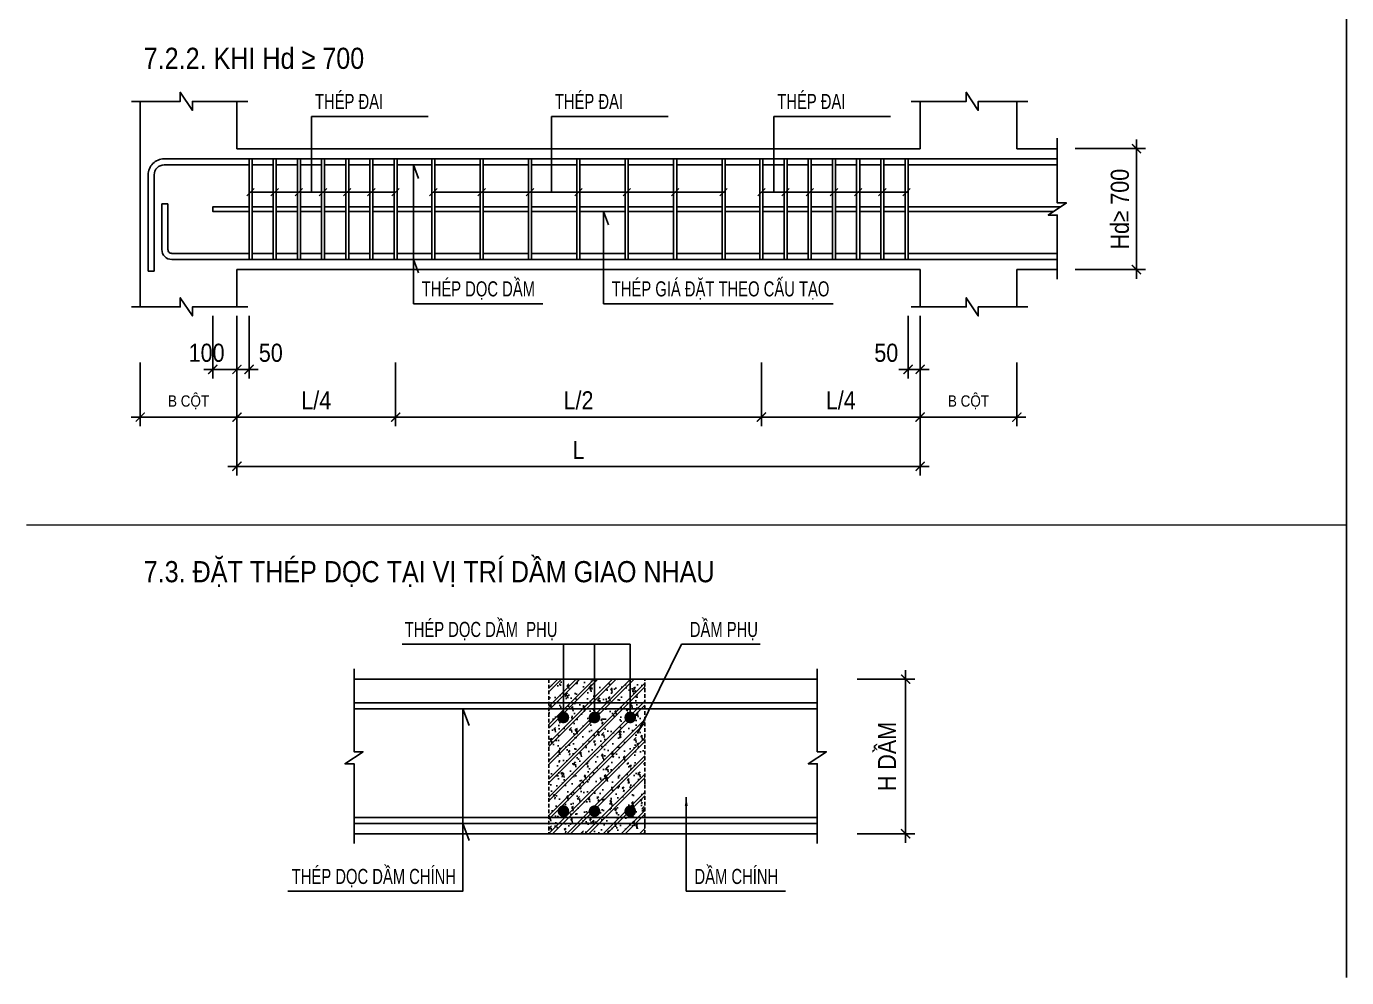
# Model space of a CAD drawing. Header units: millimetres. Extents: x 2163745 to 2518004, y -1043843 to -896215.
# Drawn here: x 2343683 to 2365522, y -970589 to -954855 of the extents above; entities that cross this region are included whole.
import ezdxf
from ezdxf.enums import TextEntityAlignment as Align

# ---------------------------------------------------------------- set-up
doc = ezdxf.new("R2010")
doc.units = ezdxf.units.MM
doc.header["$LTSCALE"] = 250
doc.header["$MEASUREMENT"] = 0
doc.linetypes.add('HIDDEN', pattern=[0.375, 0.25, -0.125])
doc.layers.get('0').update_dxf_attribs({"lineweight": 20})
doc.layers.get('DEFPOINTS').update_dxf_attribs({"color": 185, "lineweight": 20})
doc.layers.add('CDC.02.DIM', color=1, linetype='Continuous', lineweight=18)
for name, color, linetype in [('CDC.03.BORDER', 3, 'Continuous'), ('CDC.04.HIDDEN', 8, 'HIDDEN'), ('CDC.05.STEEL', 4, 'Continuous'), ('CDC.06.TEXT', 2, 'Continuous'), ('CDC.10.HATCH', 9, 'Continuous'), ('CDC.11.NOTE', 8, 'Continuous')]:
    doc.layers.add(name, color=color, linetype=linetype)
doc.styles.add('ARIAL', font='arial.ttf', dxfattribs={"width": 0.85})
doc.styles.add('vnsimplex', font='vnsimplex.shx', dxfattribs={"width": 0.65})
doc.dimstyles.new('DIM1-25', dxfattribs={"dimscale": 1.2, "dimtxt": 250, "dimasz": 125, "dimexe": 125, "dimexo": 0.06, "dimgap": 100, "dimtad": 1, "dimdec": 0, "dimzin": 0, "dimdsep": 46, "dimtxsty": 'vnsimplex', "dimblk": 'ARCHTICK', "dimcen": 100, "dimdle": 125, "dimclrd": 256, "dimclre": 1, "dimclrt": 2, "dimadec": 0, "dimazin": 0, "dimtfac": 1, "dimtdec": 0, "dimtix": 1, "dimtmove": 2, "dimatfit": 0, "dimfxl": 1, "dimtolj": 1, "dimtzin": 0, "dimarcsym": 0})

# ---------------------------------------------------------------- blocks, each defined once
blk = doc.blocks.new('_ARCHTICK')
at = {"color": 0, "linetype": 'ByBlock', "ltscale": 4, "const_width": 0.15}
blk.add_lwpolyline([(-0.5, -0.5), (0.5, 0.5)], dxfattribs=at)
blk = doc.blocks.new('*D126')
at = {"layer": 'CDC.02.DIM', "color": 1, "lineweight": -2, "transparency": 16777216}
for p, q in [((2357427, -965653), (2358377, -965653)), ((2357427, -968210), (2358377, -968210))]:
    blk.add_line(p, q, dxfattribs=at)
at = {"layer": 'CDC.02.DIM', "lineweight": -2, "transparency": 16777216}
blk.add_line((2358227, -965503), (2358227, -968360), dxfattribs=at)
at = {"layer": 'DEFPOINTS', "color": 0, "transparency": 16777216}
for p in [(2357427, -965653), (2357427, -968210), (2358227, -968210)]:
    blk.add_point(p, dxfattribs=at)
at = {"layer": 'CDC.02.DIM', "lineweight": -2, "transparency": 16777216, "xscale": 149.9999999999999, "yscale": 149.9999999999999, "zscale": 149.9999999999999}
for p, rotation in [((2358227, -965653), 90), ((2358227, -968210), 270)]:
    blk.add_blockref('_ARCHTICK', p, dxfattribs=dict(at, rotation=rotation))
at = {"layer": 'CDC.02.DIM', "color": 2, "transparency": 16777216, "insert": (2357919, -966932), "char_height": 300, "attachment_point": 5, "rotation": 90, "style": 'ARIAL'}
blk.add_mtext('\\A1;H DẦM', dxfattribs=at)
blk = doc.blocks.new('*D138')
at = {"layer": 'CDC.02.DIM', "color": 1, "lineweight": -2, "transparency": 16777216}
for p, q in [((2347166, -960412), (2347166, -962282)), ((2358467, -960412), (2358467, -962282))]:
    blk.add_line(p, q, dxfattribs=at)
at = {"layer": 'CDC.02.DIM', "lineweight": -2, "transparency": 16777216}
blk.add_line((2347016, -962132), (2358617, -962132), dxfattribs=at)
at = {"layer": 'DEFPOINTS', "color": 0, "transparency": 16777216}
for p in [(2347166, -960412), (2358467, -960412), (2358467, -962132)]:
    blk.add_point(p, dxfattribs=at)
at = {"layer": 'CDC.02.DIM', "lineweight": -2, "transparency": 16777216, "xscale": 149.9999999999999, "yscale": 149.9999999999999, "zscale": 149.9999999999999, "rotation": 180}
blk.add_blockref('_ARCHTICK', (2347166, -962132), dxfattribs=at)
at = {"layer": 'CDC.02.DIM', "lineweight": -2, "transparency": 16777216, "xscale": 149.9999999999999, "yscale": 149.9999999999999, "zscale": 149.9999999999999}
blk.add_blockref('_ARCHTICK', (2358467, -962132), dxfattribs=at)
at = {"layer": 'CDC.02.DIM', "color": 2, "transparency": 16777216, "insert": (2352816, -961862), "char_height": 300, "attachment_point": 5, "style": 'ARIAL'}
blk.add_mtext('\\A1;L', dxfattribs=at)
blk = doc.blocks.new('*D139')
at = {"layer": 'CDC.02.DIM', "color": 1, "lineweight": -2, "transparency": 16777216}
for p, q in [((2347166, -960412), (2347166, -961468)), ((2349790, -960412), (2349790, -961468))]:
    blk.add_line(p, q, dxfattribs=at)
at = {"layer": 'CDC.02.DIM', "lineweight": -2, "transparency": 16777216}
blk.add_line((2347016, -961318), (2349940, -961318), dxfattribs=at)
at = {"layer": 'DEFPOINTS', "color": 0, "transparency": 16777216}
for p in [(2347166, -960412), (2349790, -960412), (2349790, -961318)]:
    blk.add_point(p, dxfattribs=at)
at = {"layer": 'CDC.02.DIM', "lineweight": -2, "transparency": 16777216, "xscale": 149.9999999999999, "yscale": 149.9999999999999, "zscale": 149.9999999999999, "rotation": 180}
blk.add_blockref('_ARCHTICK', (2347166, -961318), dxfattribs=at)
at = {"layer": 'CDC.02.DIM', "lineweight": -2, "transparency": 16777216, "xscale": 149.9999999999999, "yscale": 149.9999999999999, "zscale": 149.9999999999999}
blk.add_blockref('_ARCHTICK', (2349790, -961318), dxfattribs=at)
at = {"layer": 'CDC.02.DIM', "color": 2, "transparency": 16777216, "insert": (2348478, -961042), "char_height": 300, "attachment_point": 5, "style": 'ARIAL'}
blk.add_mtext('\\A1;L/4', dxfattribs=at)
blk = doc.blocks.new('*D140')
at = {"layer": 'CDC.02.DIM', "color": 1, "lineweight": -2, "transparency": 16777216}
for p, q in [((2349790, -960412), (2349790, -961468)), ((2355842, -960412), (2355842, -961468))]:
    blk.add_line(p, q, dxfattribs=at)
at = {"layer": 'CDC.02.DIM', "lineweight": -2, "transparency": 16777216}
blk.add_line((2355992, -961318), (2349640, -961318), dxfattribs=at)
at = {"layer": 'DEFPOINTS', "color": 0, "transparency": 16777216}
for p in [(2349790, -960412), (2355842, -960412), (2349790, -961318)]:
    blk.add_point(p, dxfattribs=at)
at = {"layer": 'CDC.02.DIM', "lineweight": -2, "transparency": 16777216, "xscale": 149.9999999999999, "yscale": 149.9999999999999, "zscale": 149.9999999999999, "rotation": 180}
blk.add_blockref('_ARCHTICK', (2349790, -961318), dxfattribs=at)
at = {"layer": 'CDC.02.DIM', "lineweight": -2, "transparency": 16777216, "xscale": 149.9999999999999, "yscale": 149.9999999999999, "zscale": 149.9999999999999}
blk.add_blockref('_ARCHTICK', (2355842, -961318), dxfattribs=at)
at = {"layer": 'CDC.02.DIM', "color": 2, "transparency": 16777216, "insert": (2352816, -961042), "char_height": 300, "attachment_point": 5, "style": 'ARIAL'}
blk.add_mtext('\\A1;L/2', dxfattribs=at)
blk = doc.blocks.new('*D141')
at = {"layer": 'CDC.02.DIM', "color": 1, "lineweight": -2, "transparency": 16777216}
for p, q in [((2355842, -960412), (2355842, -961468)), ((2358467, -960412), (2358467, -961468))]:
    blk.add_line(p, q, dxfattribs=at)
at = {"layer": 'CDC.02.DIM', "lineweight": -2, "transparency": 16777216}
blk.add_line((2358617, -961318), (2355692, -961318), dxfattribs=at)
at = {"layer": 'DEFPOINTS', "color": 0, "transparency": 16777216}
for p in [(2355842, -960412), (2358467, -960412), (2355842, -961318)]:
    blk.add_point(p, dxfattribs=at)
at = {"layer": 'CDC.02.DIM', "lineweight": -2, "transparency": 16777216, "xscale": 149.9999999999999, "yscale": 149.9999999999999, "zscale": 149.9999999999999, "rotation": 180}
blk.add_blockref('_ARCHTICK', (2355842, -961318), dxfattribs=at)
at = {"layer": 'CDC.02.DIM', "lineweight": -2, "transparency": 16777216, "xscale": 149.9999999999999, "yscale": 149.9999999999999, "zscale": 149.9999999999999}
blk.add_blockref('_ARCHTICK', (2358467, -961318), dxfattribs=at)
at = {"layer": 'CDC.02.DIM', "color": 2, "transparency": 16777216, "insert": (2357154, -961042), "char_height": 300, "attachment_point": 5, "style": 'ARIAL'}
blk.add_mtext('\\A1;L/4', dxfattribs=at)
blk = doc.blocks.new('*D142')
at = {"layer": 'CDC.02.DIM', "color": 1, "lineweight": -2, "transparency": 16777216}
for p, q in [((2345566, -960412), (2345566, -961468)), ((2347166, -960412), (2347166, -961468))]:
    blk.add_line(p, q, dxfattribs=at)
at = {"layer": 'CDC.02.DIM', "lineweight": -2, "transparency": 16777216}
blk.add_line((2345416, -961318), (2347316, -961318), dxfattribs=at)
at = {"layer": 'DEFPOINTS', "color": 0, "transparency": 16777216}
for p in [(2345566, -960412), (2347166, -960412), (2347166, -961318)]:
    blk.add_point(p, dxfattribs=at)
at = {"layer": 'CDC.02.DIM', "lineweight": -2, "transparency": 16777216, "xscale": 149.9999999999999, "yscale": 149.9999999999999, "zscale": 149.9999999999999, "rotation": 180}
blk.add_blockref('_ARCHTICK', (2345566, -961318), dxfattribs=at)
at = {"layer": 'CDC.02.DIM', "lineweight": -2, "transparency": 16777216, "xscale": 149.9999999999999, "yscale": 149.9999999999999, "zscale": 149.9999999999999}
blk.add_blockref('_ARCHTICK', (2347166, -961318), dxfattribs=at)
at = {"layer": 'CDC.02.DIM', "color": 2, "transparency": 16777216, "insert": (2346366, -961072), "char_height": 300, "attachment_point": 5, "style": 'ARIAL'}
blk.add_mtext('\\A1;{\\H0.625x;B CỘT}', dxfattribs=at)
blk = doc.blocks.new('*D143')
at = {"layer": 'CDC.02.DIM', "lineweight": -2, "transparency": 16777216}
blk.add_line((2362045, -956727), (2362045, -959028), dxfattribs=at)
at = {"layer": 'CDC.02.DIM', "color": 1, "lineweight": -2, "transparency": 16777216}
for p, q in [((2361031, -956877), (2362195, -956877)), ((2361031, -958878), (2362195, -958878))]:
    blk.add_line(p, q, dxfattribs=at)
at = {"layer": 'DEFPOINTS', "color": 0, "transparency": 16777216}
for p in [(2361031, -956877), (2361031, -958878), (2362045, -958878)]:
    blk.add_point(p, dxfattribs=at)
at = {"layer": 'CDC.02.DIM', "lineweight": -2, "transparency": 16777216, "xscale": 149.9999999999999, "yscale": 149.9999999999999, "zscale": 149.9999999999999}
for p, rotation in [((2362045, -956877), 90), ((2362045, -958878), 270)]:
    blk.add_blockref('_ARCHTICK', p, dxfattribs=dict(at, rotation=rotation))
at = {"layer": 'CDC.02.DIM', "color": 2, "transparency": 16777216, "insert": (2361772, -957878), "char_height": 300, "attachment_point": 5, "rotation": 90, "style": 'ARIAL'}
blk.add_mtext('\\A1;Hd{\\H0.9583x;≥} 700', dxfattribs=at)
blk = doc.blocks.new('*D144')
at = {"layer": 'CDC.02.DIM', "color": 1, "lineweight": -2, "transparency": 16777216}
for p, q in [((2347166, -959642), (2347166, -960678)), ((2347366, -959642), (2347366, -960678))]:
    blk.add_line(p, q, dxfattribs=at)
at = {"layer": 'CDC.02.DIM', "lineweight": -2, "transparency": 16777216}
for p, q in [((2347166, -960528), (2347016, -960528)), ((2347166, -960528), (2347366, -960528)), ((2347366, -960528), (2347516, -960528))]:
    blk.add_line(p, q, dxfattribs=at)
at = {"layer": 'DEFPOINTS', "color": 0, "transparency": 16777216}
for p in [(2347166, -959642), (2347366, -959642), (2347366, -960528)]:
    blk.add_point(p, dxfattribs=at)
at = {"layer": 'CDC.02.DIM', "lineweight": -2, "transparency": 16777216, "xscale": 149.9999999999999, "yscale": 149.9999999999999, "zscale": 149.9999999999999}
blk.add_blockref('_ARCHTICK', (2347166, -960528), dxfattribs=at)
at = {"layer": 'CDC.02.DIM', "lineweight": -2, "transparency": 16777216, "xscale": 149.9999999999999, "yscale": 149.9999999999999, "zscale": 149.9999999999999, "rotation": 180}
blk.add_blockref('_ARCHTICK', (2347366, -960528), dxfattribs=at)
at = {"layer": 'CDC.02.DIM', "color": 2, "transparency": 16777216, "insert": (2347726, -960255), "char_height": 300, "attachment_point": 5, "style": 'ARIAL'}
blk.add_mtext('\\A1;50', dxfattribs=at)
blk = doc.blocks.new('*D145')
at = {"layer": 'CDC.02.DIM', "color": 1, "lineweight": -2, "transparency": 16777216}
for p, q in [((2358467, -960412), (2358467, -961468)), ((2360067, -960412), (2360067, -961468))]:
    blk.add_line(p, q, dxfattribs=at)
at = {"layer": 'CDC.02.DIM', "lineweight": -2, "transparency": 16777216}
blk.add_line((2360217, -961318), (2358317, -961318), dxfattribs=at)
at = {"layer": 'DEFPOINTS', "color": 0, "transparency": 16777216}
for p in [(2358467, -960412), (2360067, -960412), (2358467, -961318)]:
    blk.add_point(p, dxfattribs=at)
at = {"layer": 'CDC.02.DIM', "lineweight": -2, "transparency": 16777216, "xscale": 149.9999999999999, "yscale": 149.9999999999999, "zscale": 149.9999999999999, "rotation": 180}
blk.add_blockref('_ARCHTICK', (2358467, -961318), dxfattribs=at)
at = {"layer": 'CDC.02.DIM', "lineweight": -2, "transparency": 16777216, "xscale": 149.9999999999999, "yscale": 149.9999999999999, "zscale": 149.9999999999999}
blk.add_blockref('_ARCHTICK', (2360067, -961318), dxfattribs=at)
at = {"layer": 'CDC.02.DIM', "color": 2, "transparency": 16777216, "insert": (2359267, -961072), "char_height": 300, "attachment_point": 5, "style": 'ARIAL'}
blk.add_mtext('\\A1;{\\H0.625x;B CỘT}', dxfattribs=at)
blk = doc.blocks.new('*D146')
at = {"layer": 'CDC.02.DIM', "color": 1, "lineweight": -2, "transparency": 16777216}
for p, q in [((2358267, -959642), (2358267, -960678)), ((2358467, -959642), (2358467, -960678))]:
    blk.add_line(p, q, dxfattribs=at)
at = {"layer": 'CDC.02.DIM', "lineweight": -2, "transparency": 16777216}
for p, q in [((2358267, -960528), (2358117, -960528)), ((2358467, -960528), (2358267, -960528)), ((2358467, -960528), (2358617, -960528))]:
    blk.add_line(p, q, dxfattribs=at)
at = {"layer": 'DEFPOINTS', "color": 0, "transparency": 16777216}
for p in [(2358267, -959642), (2358467, -959642), (2358267, -960528)]:
    blk.add_point(p, dxfattribs=at)
at = {"layer": 'CDC.02.DIM', "lineweight": -2, "transparency": 16777216, "xscale": 149.9999999999999, "yscale": 149.9999999999999, "zscale": 149.9999999999999}
blk.add_blockref('_ARCHTICK', (2358267, -960528), dxfattribs=at)
at = {"layer": 'CDC.02.DIM', "lineweight": -2, "transparency": 16777216, "xscale": 149.9999999999999, "yscale": 149.9999999999999, "zscale": 149.9999999999999, "rotation": 180}
blk.add_blockref('_ARCHTICK', (2358467, -960528), dxfattribs=at)
at = {"layer": 'CDC.02.DIM', "color": 2, "transparency": 16777216, "insert": (2357907, -960255), "char_height": 300, "attachment_point": 5, "style": 'ARIAL'}
blk.add_mtext('\\A1;50', dxfattribs=at)
blk = doc.blocks.new('*D254')
at = {"layer": 'CDC.02.DIM', "color": 1, "lineweight": -2, "transparency": 16777216}
for p, q in [((2346766, -959642), (2346766, -960678)), ((2347166, -959642), (2347166, -960678))]:
    blk.add_line(p, q, dxfattribs=at)
at = {"layer": 'CDC.02.DIM', "lineweight": -2, "transparency": 16777216}
for p, q in [((2346766, -960528), (2346616, -960528)), ((2347166, -960528), (2346766, -960528)), ((2347166, -960528), (2347316, -960528))]:
    blk.add_line(p, q, dxfattribs=at)
at = {"layer": 'DEFPOINTS', "color": 0, "transparency": 16777216}
for p in [(2346766, -959642), (2347166, -959642), (2346766, -960528)]:
    blk.add_point(p, dxfattribs=at)
at = {"layer": 'CDC.02.DIM', "lineweight": -2, "transparency": 16777216, "xscale": 149.9999999999999, "yscale": 149.9999999999999, "zscale": 149.9999999999999}
blk.add_blockref('_ARCHTICK', (2346766, -960528), dxfattribs=at)
at = {"layer": 'CDC.02.DIM', "lineweight": -2, "transparency": 16777216, "xscale": 149.9999999999999, "yscale": 149.9999999999999, "zscale": 149.9999999999999, "rotation": 180}
blk.add_blockref('_ARCHTICK', (2347166, -960528), dxfattribs=at)
at = {"layer": 'CDC.02.DIM', "color": 2, "transparency": 16777216, "insert": (2346664, -960255), "char_height": 300, "attachment_point": 5, "style": 'ARIAL'}
blk.add_mtext('\\A1;100', dxfattribs=at)

msp = doc.modelspace()

# ---------------------------------------------------------------- hatches: boundary and pattern name
at = {"layer": 'CDC.10.HATCH', "ltscale": 30}
h = msp.add_hatch(dxfattribs=at)
h.set_pattern_fill('BT-01', color=256, scale=50, style=0, pattern_type=2)
h.set_pattern_definition([(50, (-56773526.5, 1469283.2), (358.6300913, -31.3760675), [37.5, -412.5]), (355, (-56773526.5, 1469283.2), (-69.3756668, 376.0960669), [30, -330]), (100.4514, (-56773496.6, 1469280.57), (289.2546909, 344.719771), [31.870095, -350.571056]), (46.1842, (-56773526.5, 1469383.2), (533.6205243, -82.759507), [56.25, -618.75]), (96.6356, (-56773482.03, 1469376.3), (467.331353, 487.0589355), [47.805144, -525.8565]), (351.1842, (-56773526.5, 1469383.2), (467.3309726, 487.0593005), [45, -495]), (21, (-56773476.5, 1469358.2), (298.453526, -201.3094453), [37.5, -412.5]), (326, (-56773476.5, 1469358.2), (121.657666, 362.5750225), [30, -330]), (71.4514, (-56773451.63, 1469341.4), (420.1113143, 161.2652484), [31.870095, -350.571056]), (37.5, (-56773526.5, 1469283.19), (6.07992766, 166.44692692), [0, -326, 0, -335, 0, -331.25]), (7.5, (-56773526.5, 1469283.19), (131.5347687, 197.20585594), [0, -191, 0, -318.5, 0, -126.25]), (327.5, (-56773638, 1469283.19), (266.9112181, -11.27743587), [0, -125, 0, -390, 0, -517.5]), (317.5, (-56773688, 1469283.19), (291.5930847, 50.0524912), [0, -162.5, 0, -259, 0, -367.5]), (45, (-56773526.5, 1469283.19), (-150.260191, 150.260191), []), (45, (-56773526.5, 1469344.44), (-150.260191, 150.260191), [])])
h.paths.add_polyline_path([(2352325.7, -968210.3), (2353912.3, -968210.3), (2353912.3, -965653), (2352325.7, -965653)])

# ---------------------------------------------------------------- linework, layer by layer
at = {"layer": 'CDC.03.BORDER'}
for p, q in [((2365521.6, -970589), (2365521.6, -917095.2)), ((2345565.6, -956094.6), (2345565.6, -959494.2)), ((2347165.6, -956094.6), (2347165.6, -956877.2)), ((2358467.1, -956094.6), (2358467.1, -956877.2)), ((2360067.1, -956094.6), (2360067.1, -956877.2)), ((2347165.6, -956877.2), (2358467.1, -956877.2)), ((2360067.1, -956877.2), (2360735.9, -956877.2)), ((2347165.6, -958878.2), (2358467.1, -958878.2)), ((2347165.6, -958878.2), (2347165.6, -959494.2)), ((2358467.1, -958878.2), (2358467.1, -959494.2)), ((2360067.1, -958878.2), (2360735.9, -958878.2)), ((2360067.1, -958878.2), (2360067.1, -959494.2)), ((2349102.6, -965653), (2356765.5, -965653)), ((2349102.6, -968210.3), (2356765.5, -968210.3))]:
    msp.add_line(p, q, dxfattribs=at)
for points in [[(2345419, -956094.6), (2346228.2, -956094.6), (2346228.2, -955944.6), (2346428.3, -956244.7), (2346428.3, -956094.6), (2347348.8, -956094.6)], [(2358320.6, -956094.6), (2359229.7, -956094.6), (2359229.7, -955944.6), (2359429.8, -956244.7), (2359429.8, -956094.6), (2360250.4, -956094.6)], [(2360735.9, -956704.4), (2360735.9, -957774.3), (2360886, -957774.3), (2360585.8, -957974.4), (2360735.9, -957974.4), (2360735.9, -959036.3)], [(2345419, -959494.2), (2346228.2, -959494.2), (2346228.2, -959344.1), (2346428.3, -959644.3), (2346428.3, -959494.2), (2347348.8, -959494.2)], [(2358320.6, -959494.2), (2359229.7, -959494.2), (2359229.7, -959344.1), (2359429.8, -959644.3), (2359429.8, -959494.2), (2360250.4, -959494.2)], [(2349102.6, -965480.1), (2349102.6, -966852.5), (2349252.7, -966852.5), (2348952.6, -967052.6), (2349102.6, -967052.6), (2349102.6, -968368.4)], [(2356765.5, -965480.1), (2356765.5, -966852.5), (2356915.5, -966852.5), (2356615.4, -967052.6), (2356765.5, -967052.6), (2356765.5, -968368.4)]]:
    msp.add_lwpolyline(points, dxfattribs=at)
at = {"layer": 'CDC.04.HIDDEN'}
msp.add_lwpolyline([(2352325.7, -968210.3), (2353912.3, -968210.3), (2353912.3, -965653), (2352325.7, -965653)], close=True, dxfattribs=at)
at = {"layer": 'CDC.05.STEEL'}
for p, q in [((2347365.6, -957045.9), (2347365.6, -958709.4)), ((2347415.6, -957045.9), (2347415.6, -958709.4)), ((2347765.6, -957045.9), (2347765.6, -958709.4)), ((2347815.6, -957045.9), (2347815.6, -958709.4)), ((2348165.6, -957045.9), (2348165.6, -958709.4)), ((2348215.6, -957045.9), (2348215.6, -958709.4)), ((2348565.6, -957045.9), (2348565.6, -958709.4)), ((2348615.6, -957045.9), (2348615.6, -958709.4)), ((2348965.6, -957045.9), (2348965.6, -958709.4)), ((2349015.6, -957045.9), (2349015.6, -958709.4)), ((2349365.6, -957045.9), (2349365.6, -958709.4)), ((2349415.6, -957045.9), (2349415.6, -958709.4)), ((2349765.6, -957045.9), (2349765.6, -958709.4)), ((2349815.6, -957045.9), (2349815.6, -958709.4)), ((2350390, -957045.9), (2350390, -958709.4)), ((2350440, -957045.9), (2350440, -958709.4)), ((2351190, -957045.9), (2351190, -958709.4)), ((2351240, -957045.9), (2351240, -958709.4)), ((2351990, -957045.9), (2351990, -958709.4)), ((2352040, -957045.9), (2352040, -958709.4)), ((2352790, -957045.9), (2352790, -958709.4)), ((2352840, -957045.9), (2352840, -958709.4)), ((2353590, -957045.9), (2353590, -958709.4)), ((2353640, -957045.9), (2353640, -958709.4)), ((2354390, -957045.9), (2354390, -958709.4)), ((2354440, -957045.9), (2354440, -958709.4)), ((2355190, -957045.9), (2355190, -958709.4)), ((2355240, -957045.9), (2355240, -958709.4)), ((2355817.1, -957045.9), (2355817.1, -958709.4)), ((2355867.1, -957045.9), (2355867.1, -958709.4)), ((2356217.1, -957045.9), (2356217.1, -958709.4)), ((2356267.1, -957045.9), (2356267.1, -958709.4)), ((2356617.1, -957045.9), (2356617.1, -958709.4)), ((2356667.1, -957045.9), (2356667.1, -958709.4)), ((2357017.1, -957045.9), (2357017.1, -958709.4)), ((2357067.1, -957045.9), (2357067.1, -958709.4)), ((2357417.1, -957045.9), (2357417.1, -958709.4)), ((2357467.1, -957045.9), (2357467.1, -958709.4)), ((2357817.1, -957045.9), (2357817.1, -958709.4)), ((2357867.1, -957045.9), (2357867.1, -958709.4)), ((2358217.1, -957045.9), (2358217.1, -958709.4)), ((2358267.1, -957045.9), (2358267.1, -958709.4)), ((2346024.3, -957788.4), (2345924.3, -957788.4)), ((2345697.4, -958904.9), (2345797.4, -958904.9))]:
    msp.add_line(p, q, dxfattribs=at)
for points in [[(2360735.9, -957045.9), (2345961, -957045.9, 0.4142136), (2345697.4, -957309.5), (2345697.4, -958904.9)], [(2347365.6, -957145.9), (2345961, -957145.9, 0.4142136), (2345797.4, -957309.5), (2345797.4, -958904.9)], [(2360735.9, -958709.4), (2346087.9, -958709.4, -0.4142136), (2345924.3, -958545.8), (2345924.3, -957788.4)], [(2347365.6, -958609.4), (2346087.9, -958609.4, -0.4142136), (2346024.3, -958545.8), (2346024.3, -957788.4)]]:
    msp.add_lwpolyline(points, format="xyb", dxfattribs=at)
for points in [[(2347765.6, -957145.9), (2347415.6, -957145.9)], [(2348165.6, -957145.9), (2347815.6, -957145.9)], [(2348565.6, -957145.9), (2348215.6, -957145.9)], [(2348965.6, -957145.9), (2348615.6, -957145.9)], [(2349365.6, -957145.9), (2349015.6, -957145.9)], [(2349765.6, -957145.9), (2349415.6, -957145.9)], [(2350390, -957145.9), (2349815.6, -957145.9)], [(2351190, -957145.9), (2350440, -957145.9)], [(2351990, -957145.9), (2351240, -957145.9)], [(2352790, -957145.9), (2352040, -957145.9)], [(2353590, -957145.9), (2352840, -957145.9)], [(2354390, -957145.9), (2353640, -957145.9)], [(2355190, -957145.9), (2354440, -957145.9)], [(2355817.1, -957145.9), (2355240, -957145.9)], [(2356217.1, -957145.9), (2355867.1, -957145.9)], [(2356617.1, -957145.9), (2356267.1, -957145.9)], [(2357017.1, -957145.9), (2356667.1, -957145.9)], [(2357417.1, -957145.9), (2357067.1, -957145.9)], [(2357817.1, -957145.9), (2357467.1, -957145.9)], [(2358217.1, -957145.9), (2357867.1, -957145.9)], [(2360735.9, -957145.9), (2358267.1, -957145.9)], [(2347365.6, -957840.6), (2346765.6, -957840.6), (2346765.6, -957914.7), (2347365.6, -957914.7)], [(2347765.6, -957840.6), (2347415.6, -957840.6)], [(2347415.6, -957914.7), (2347765.6, -957914.7)], [(2348165.6, -957840.6), (2347815.6, -957840.6)], [(2347815.6, -957914.7), (2348165.6, -957914.7)], [(2348565.6, -957840.6), (2348215.6, -957840.6)], [(2348215.6, -957914.7), (2348565.6, -957914.7)], [(2348965.6, -957840.6), (2348615.6, -957840.6)], [(2348615.6, -957914.7), (2348965.6, -957914.7)], [(2349365.6, -957840.6), (2349015.6, -957840.6)], [(2349015.6, -957914.7), (2349365.6, -957914.7)], [(2349765.6, -957840.6), (2349415.6, -957840.6)], [(2349415.6, -957914.7), (2349765.6, -957914.7)], [(2350390, -957840.6), (2349815.6, -957840.6)], [(2349815.6, -957914.7), (2350390, -957914.7)], [(2351190, -957840.6), (2350440, -957840.6)], [(2350440, -957914.7), (2351190, -957914.7)], [(2351990, -957840.6), (2351240, -957840.6)], [(2351240, -957914.7), (2351990, -957914.7)], [(2352790, -957840.6), (2352040, -957840.6)], [(2352040, -957914.7), (2352790, -957914.7)], [(2353590, -957840.6), (2352840, -957840.6)], [(2352840, -957914.7), (2353590, -957914.7)], [(2354390, -957840.6), (2353640, -957840.6)], [(2353640, -957914.7), (2354390, -957914.7)], [(2355190, -957840.6), (2354440, -957840.6)], [(2354440, -957914.7), (2355190, -957914.7)], [(2355817.1, -957840.6), (2355240, -957840.6)], [(2355240, -957914.7), (2355817.1, -957914.7)], [(2356217.1, -957840.6), (2355867.1, -957840.6)], [(2355867.1, -957914.7), (2356217.1, -957914.7)], [(2356617.1, -957840.6), (2356267.1, -957840.6)], [(2356267.1, -957914.7), (2356617.1, -957914.7)], [(2357017.1, -957840.6), (2356667.1, -957840.6)], [(2356667.1, -957914.7), (2357017.1, -957914.7)], [(2357417.1, -957840.6), (2357067.1, -957840.6)], [(2357067.1, -957914.7), (2357417.1, -957914.7)], [(2357817.1, -957840.6), (2357467.1, -957840.6)], [(2357467.1, -957914.7), (2357817.1, -957914.7)], [(2358217.1, -957840.6), (2357867.1, -957840.6)], [(2357867.1, -957914.7), (2358217.1, -957914.7)], [(2360786.5, -957840.6), (2358267.1, -957840.6)], [(2358267.1, -957914.7), (2360675.4, -957914.7)], [(2347765.6, -958609.4), (2347415.6, -958609.4)], [(2348165.6, -958609.4), (2347815.6, -958609.4)], [(2348565.6, -958609.4), (2348215.6, -958609.4)], [(2348965.6, -958609.4), (2348615.6, -958609.4)], [(2349365.6, -958609.4), (2349015.6, -958609.4)], [(2349765.6, -958609.4), (2349415.6, -958609.4)], [(2350390, -958609.4), (2349815.6, -958609.4)], [(2351190, -958609.4), (2350440, -958609.4)], [(2351990, -958609.4), (2351240, -958609.4)], [(2352790, -958609.4), (2352040, -958609.4)], [(2353590, -958609.4), (2352840, -958609.4)], [(2354390, -958609.4), (2353640, -958609.4)], [(2355190, -958609.4), (2354440, -958609.4)], [(2355817.1, -958609.4), (2355240, -958609.4)], [(2356217.1, -958609.4), (2355867.1, -958609.4)], [(2356617.1, -958609.4), (2356267.1, -958609.4)], [(2357017.1, -958609.4), (2356667.1, -958609.4)], [(2357417.1, -958609.4), (2357067.1, -958609.4)], [(2357817.1, -958609.4), (2357467.1, -958609.4)], [(2358217.1, -958609.4), (2357867.1, -958609.4)], [(2360735.9, -958609.4), (2358267.1, -958609.4)], [(2356765.5, -966041.5), (2349102.6, -966041.5)], [(2356765.5, -966141.5), (2349102.6, -966141.5)], [(2356765.5, -967941.5), (2349102.6, -967941.5)], [(2356765.5, -968041.5), (2349102.6, -968041.5)]]:
    msp.add_lwpolyline(points, dxfattribs=at)
at = {"layer": 'CDC.05.STEEL', "const_width": 96}
for points in [[(2352542.1, -966327.6, -1), (2352590.1, -966244.4, -1)], [(2353056.5, -966327.6, -1), (2353104.5, -966244.4, -1)], [(2353696, -966327.6, 1), (2353648, -966244.4, 1)], [(2352542.1, -967877.5, -1), (2352590.1, -967794.4, -1)], [(2353056.5, -967877.5, -1), (2353104.5, -967794.4, -1)], [(2353696, -967877.5, 1), (2353648, -967794.4, 1)]]:
    msp.add_lwpolyline(points, format="xyb", close=True, dxfattribs=at)
at = {"layer": 'CDC.11.NOTE'}
for p, q in [((2348400, -957598.3), (2348400, -956342.3)), ((2348400, -956342.3), (2350331.7, -956342.3)), ((2352368.2, -957598.3), (2352368.2, -956342.3)), ((2352368.2, -956342.3), (2354300, -956342.3)), ((2356046.9, -957598.3), (2356046.9, -956342.3)), ((2356046.9, -956342.3), (2357978.7, -956342.3)), ((2350085.6, -959441.8), (2350085.6, -957145.9)), ((2350085.6, -957145.9), (2350169.4, -957368.6)), ((2347328.2, -957658.6), (2347451.8, -957538)), ((2347390, -957598.3), (2349790, -957598.3)), ((2347728.2, -957658.6), (2347851.8, -957538)), ((2348128.2, -957658.6), (2348251.8, -957538)), ((2348528.2, -957658.6), (2348651.8, -957538)), ((2348928.2, -957658.6), (2349051.8, -957538)), ((2349328.2, -957658.6), (2349451.8, -957538)), ((2349728.2, -957658.6), (2349851.8, -957538)), ((2350352.6, -957658.6), (2350476.2, -957538)), ((2350414.4, -957598.3), (2355240, -957598.3)), ((2351152.6, -957658.6), (2351276.2, -957538)), ((2351952.6, -957658.6), (2352076.2, -957538)), ((2352752.6, -957658.6), (2352876.2, -957538)), ((2353554.2, -957658.6), (2353677.8, -957538)), ((2354354.2, -957658.6), (2354477.8, -957538)), ((2355154.2, -957658.6), (2355277.8, -957538)), ((2355779.7, -957658.6), (2355903.4, -957538)), ((2355841.6, -957598.3), (2358267.1, -957598.3)), ((2356179.7, -957658.6), (2356303.4, -957538)), ((2356579.7, -957658.6), (2356703.4, -957538)), ((2356979.7, -957658.6), (2357103.4, -957538)), ((2357379.7, -957658.6), (2357503.4, -957538)), ((2357779.7, -957658.6), (2357903.4, -957538)), ((2358179.7, -957658.6), (2358303.4, -957538)), ((2353230.5, -959441.8), (2353230.5, -957914.7)), ((2353230.5, -957914.7), (2353314.3, -958137.4)), ((2350085.6, -958709.4), (2350169.4, -958932.1)), ((2352224.9, -959441.8), (2350085.6, -959441.8)), ((2357026.3, -959441.8), (2353230.5, -959441.8)), ((2349899.7, -965075.1), (2353672, -965075.1)), ((2352566.1, -966286), (2352566.1, -965075.1)), ((2353080.5, -966286), (2353080.5, -965075.1)), ((2353672, -966286), (2353672, -965075.1)), ((2350901.2, -966141.5), (2351006, -966419.8)), ((2350901.2, -968041.5), (2351006, -968319.9))]:
    msp.add_line(p, q, dxfattribs=at)
msp.add_lwpolyline([(2348007.6, -969161.2), (2350901.2, -969161.2), (2350901.2, -966141.5)], dxfattribs=at)
at = {"layer": 'DEFPOINTS', "linetype": 'HIDDEN', "ltscale": 0.1}
msp.add_line((2343683.2, -963097.4), (2365521.6, -963097.4), dxfattribs=at)

# ---------------------------------------------------------------- texts
at = {"layer": 'CDC.06.TEXT', "color": 4, "style": 'ARIAL', "width": 0.85}
for s, p in [('7.2.2. KHI Hd ≥ 700', (2345623.9, -955382.5)), ('7.3. ĐẶT THÉP DỌC TẠI VỊ TRÍ DẦM GIAO NHAU', (2345623.9, -963874.2))]:
    msp.add_text(s, height=350, dxfattribs=at).set_placement(p, align=Align.MIDDLE_LEFT)
at = {"layer": 'CDC.06.TEXT', "style": 'ARIAL', "width": 0.7}
for s, p in [('THÉP ĐAI ', (2348456.9, -956221.8)), ('THÉP ĐAI', (2352425.2, -956221.8)), ('THÉP ĐAI ', (2356103.9, -956221.8)), ('THÉP DỌC DẦM', (2350221.8, -959321.3)), ('THÉP GIÁ ĐẶT THEO CẤU TẠO', (2353366.6, -959321.3)), ('THÉP DỌC DẦM  PHỤ', (2349941.1, -964954.6)), ('DẦM PHỤ', (2354657.7, -964954.6)), ('THÉP DỌC DẦM CHÍNH', (2348073.4, -969040.8)), ('DẦM CHÍNH', (2354734.6, -969040.8))]:
    msp.add_text(s, height=250, dxfattribs=at).set_placement(p)

# ---------------------------------------------------------------- dimensions: what is measured, and where the dimension line sits
at = {"layer": 'CDC.02.DIM'}
for base, p1, p2, text, picture, middle in [((2362045.3, -958878.2), (2361030.6, -956877.2), (2361030.6, -958878.2), 'Hd{\\H0.9583x;≥} 700', '*D143', (2361772.2, -957877.7)), ((2358226.7, -968210.3), (2357426.7, -965653), (2357426.7, -968210.3), 'H DẦM', '*D126', (2357918.9, -966931.7))]:
    dim = msp.add_linear_dim(base=base, p1=p1, p2=p2, angle=90, text=text, dimstyle='DIM1-25', override={"dimtxsty": 'ARIAL'}, dxfattribs=at)
    dim.commit()
    dim.dimension.update_dxf_attribs({"geometry": picture, "text_midpoint": middle})
for base, p1, p2, angle, text, picture, middle in [((2346765.6, -960527.9), (2347165.6, -959641.7), (2346765.6, -959641.7), 180, '100', '*D254', (2346663.6, -960254.7)), ((2347365.6, -960527.9), (2347165.6, -959641.7), (2347365.6, -959641.7), 0, '50', '*D144', (2347726.1, -960254.7)), ((2358267.1, -960527.9), (2358467.1, -959641.7), (2358267.1, -959641.7), 180, '50', '*D146', (2357906.5, -960254.7))]:
    dim = msp.add_linear_dim(base=base, p1=p1, p2=p2, angle=angle, text=text, dimstyle='DIM1-25', override={"dimtxsty": 'ARIAL'}, dxfattribs=at)
    dim.commit()
    dim.dimension.update_dxf_attribs({"geometry": picture, "text_midpoint": middle, "dimtype": 161})
for p1, p2, distance, text, picture, middle in [((2345565.6, -960412.4), (2347165.6, -960412.4), -905.1, '{\\H0.625x;B CỘT}', '*D142', (2346365.6, -961071.9)), ((2347165.6, -960412.4), (2358467.1, -960412.4), -1720, 'L', '*D138', (2352816.3, -961862.3)), ((2347165.6, -960412.4), (2349790, -960412.4), -905.1, 'L/4', '*D139', (2348477.8, -961042.4)), ((2355841.6, -960412.4), (2349790, -960412.4), 905.1, 'L/2', '*D140', (2352815.8, -961042.4)), ((2358467.1, -960412.4), (2355841.6, -960412.4), 905.1, 'L/4', '*D141', (2357154.3, -961042.4)), ((2360067.1, -960412.4), (2358467.1, -960412.4), 905.1, '{\\H0.625x;B CỘT}', '*D145', (2359267.1, -961071.9))]:
    dim = msp.add_aligned_dim(p1=p1, p2=p2, distance=distance, text=text, dimstyle='DIM1-25', override={"dimtxsty": 'ARIAL'}, dxfattribs=at)
    dim.commit()
    dim.dimension.update_dxf_attribs({"geometry": picture, "text_midpoint": middle})

# ---------------------------------------------------------------- leaders
at = {"layer": 'CDC.11.NOTE'}
for points in [[(2353791.4, -966553.4), (2354521.6, -965075.1), (2355822.8, -965075.1)], [(2354598.5, -967602.1), (2354598.5, -969161.2), (2356238.1, -969161.2)]]:
    msp.add_leader(points, dimstyle='DIM1-25', override={"dimtxsty": 'ARIAL'}, dxfattribs=at)

doc.saveas('drawing.dxf')
